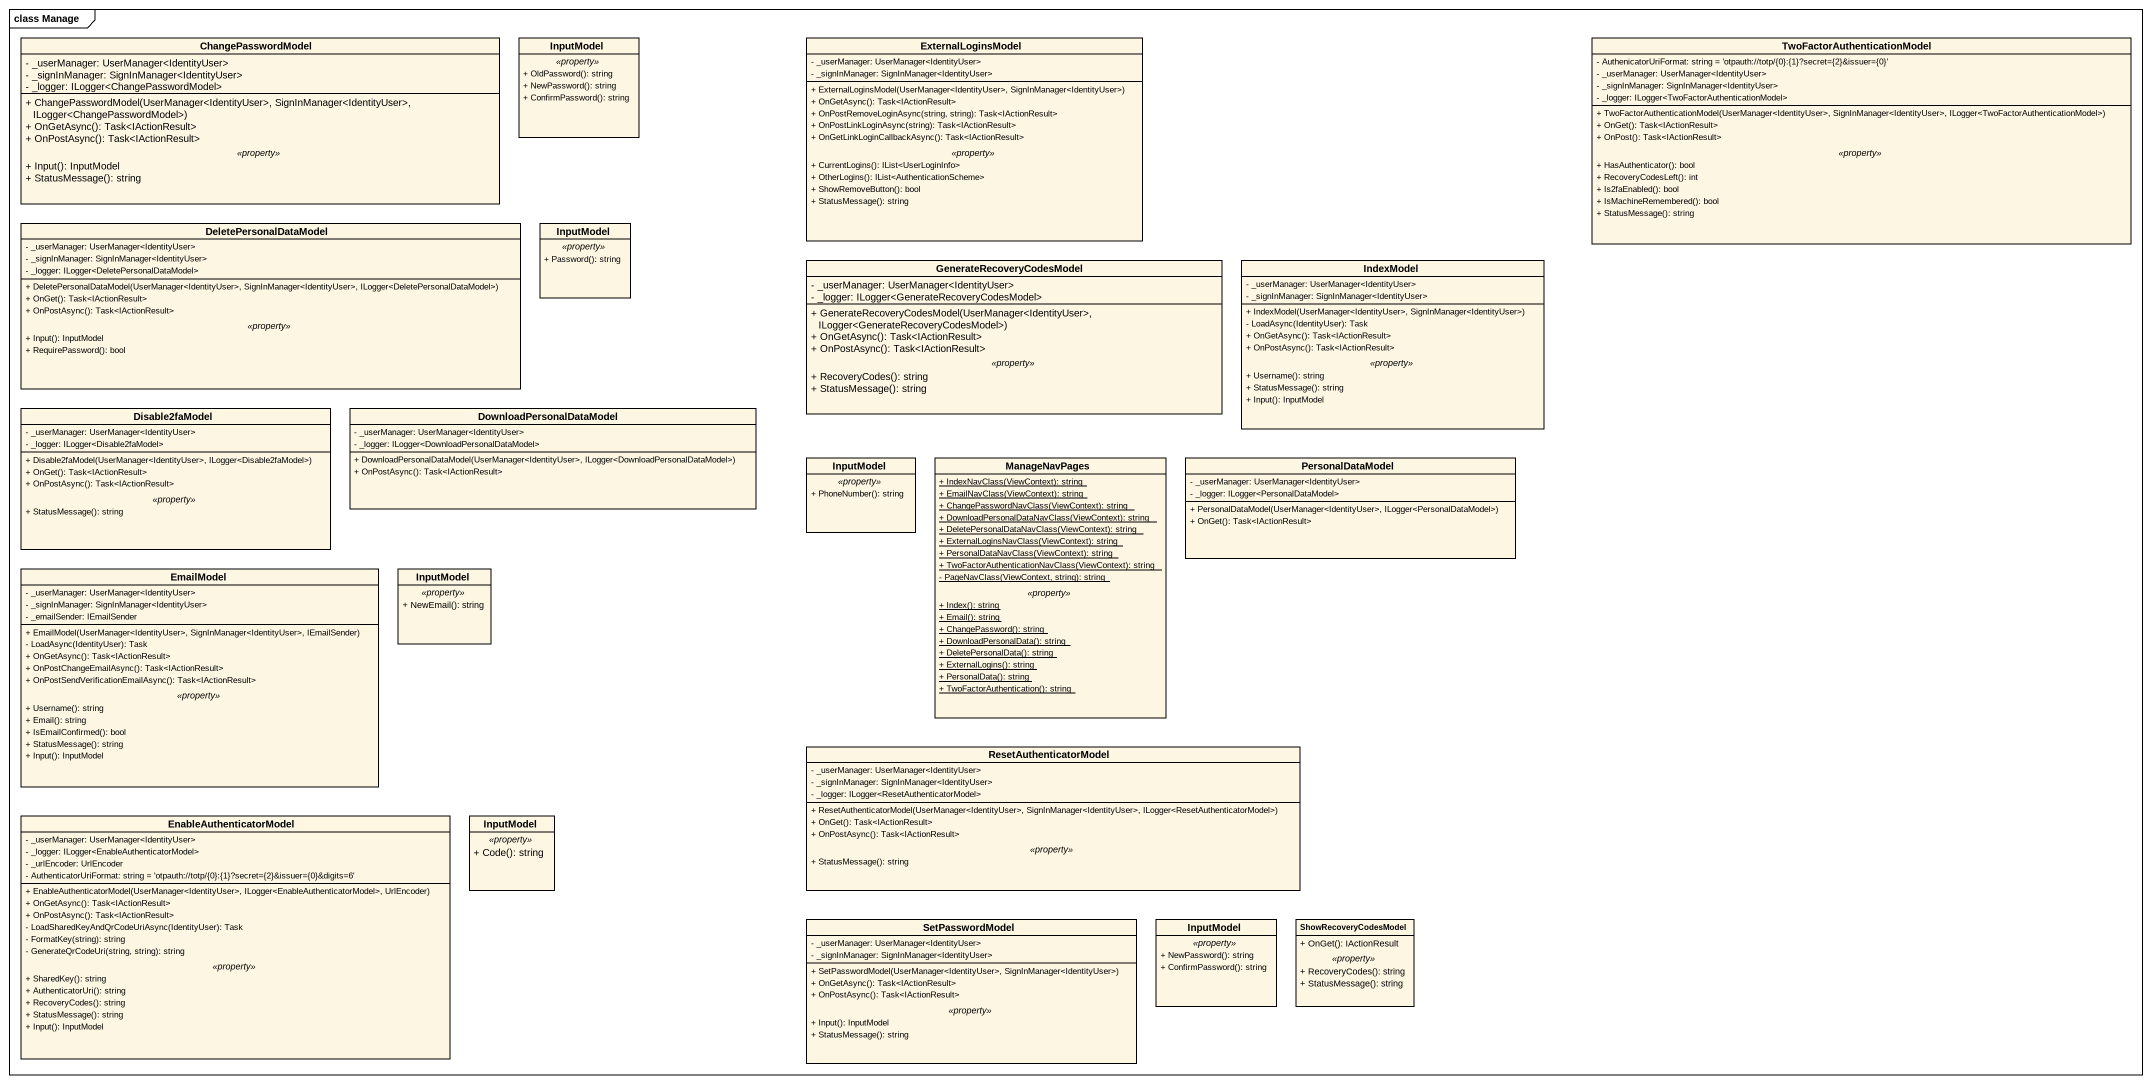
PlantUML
@startuml
mainframe class Manage
hide circle
hide empty members
skinparam classAttributeIconSize 0
class ChangePasswordModel {
  - _userManager: UserManager<IdentityUser>
  - _signInManager: SignInManager<IdentityUser>
  - _logger: ILogger<ChangePasswordModel>
  --
  + ChangePasswordModel(UserManager<IdentityUser>, SignInManager<IdentityUser>, ILogger<ChangePasswordModel>)
  + OnGetAsync(): Task<IActionResult>
  + OnPostAsync(): Task<IActionResult>
  .. <<property>> ..
  + Input(): InputModel
  + StatusMessage(): string
}
class InputModel {
  .. <<property>> ..
  + OldPassword(): string
  + NewPassword(): string
  + ConfirmPassword(): string
}
class ExternalLoginsModel {
  - _userManager: UserManager<IdentityUser>
  - _signInManager: SignInManager<IdentityUser>
  --
  + ExternalLoginsModel(UserManager<IdentityUser>, SignInManager<IdentityUser>)
  + OnGetAsync(): Task<IActionResult>
  + OnPostRemoveLoginAsync(string, string): Task<IActionResult>
  + OnPostLinkLoginAsync(string): Task<IActionResult>
  + OnGetLinkLoginCallbackAsync(): Task<IActionResult>
  .. <<property>> ..
  + CurrentLogins(): IList<UserLoginInfo>
  + OtherLogins(): IList<AuthenticationScheme>
  + ShowRemoveButton(): bool
  + StatusMessage(): string
}
class TwoFactorAuthenticationModel {
  - AuthenicatorUriFormat: string = 'otpauth://totp/{0}:{1}?secret={2}&issuer={0}'
  - _userManager: UserManager<IdentityUser>
  - _signInManager: SignInManager<IdentityUser>
  - _logger: ILogger<TwoFactorAuthenticationModel>
  --
  + TwoFactorAuthenticationModel(UserManager<IdentityUser>, SignInManager<IdentityUser>, ILogger<TwoFactorAuthenticationModel>)
  + OnGet(): Task<IActionResult>
  + OnPost(): Task<IActionResult>
  .. <<property>> ..
  + HasAuthenticator(): bool
  + RecoveryCodesLeft(): int
  + Is2faEnabled(): bool
  + IsMachineRemembered(): bool
  + StatusMessage(): string
}
class DeletePersonalDataModel {
  - _userManager: UserManager<IdentityUser>
  - _signInManager: SignInManager<IdentityUser>
  - _logger: ILogger<DeletePersonalDataModel>
  --
  + DeletePersonalDataModel(UserManager<IdentityUser>, SignInManager<IdentityUser>, ILogger<DeletePersonalDataModel>)
  + OnGet(): Task<IActionResult>
  + OnPostAsync(): Task<IActionResult>
  .. <<property>> ..
  + Input(): InputModel
  + RequirePassword(): bool
}
class "InputModel" as InputModel_2 {
  .. <<property>> ..
  + Password(): string
}
class GenerateRecoveryCodesModel {
  - _userManager: UserManager<IdentityUser>
  - _logger: ILogger<GenerateRecoveryCodesModel>
  --
  + GenerateRecoveryCodesModel(UserManager<IdentityUser>, ILogger<GenerateRecoveryCodesModel>)
  + OnGetAsync(): Task<IActionResult>
  + OnPostAsync(): Task<IActionResult>
  .. <<property>> ..
  + RecoveryCodes(): string
  + StatusMessage(): string
}
class IndexModel {
  - _userManager: UserManager<IdentityUser>
  - _signInManager: SignInManager<IdentityUser>
  --
  + IndexModel(UserManager<IdentityUser>, SignInManager<IdentityUser>)
  - LoadAsync(IdentityUser): Task
  + OnGetAsync(): Task<IActionResult>
  + OnPostAsync(): Task<IActionResult>
  .. <<property>> ..
  + Username(): string
  + StatusMessage(): string
  + Input(): InputModel
}
class Disable2faModel {
  - _userManager: UserManager<IdentityUser>
  - _logger: ILogger<Disable2faModel>
  --
  + Disable2faModel(UserManager<IdentityUser>, ILogger<Disable2faModel>)
  + OnGet(): Task<IActionResult>
  + OnPostAsync(): Task<IActionResult>
  .. <<property>> ..
  + StatusMessage(): string
}
class DownloadPersonalDataModel {
  - _userManager: UserManager<IdentityUser>
  - _logger: ILogger<DownloadPersonalDataModel>
  + DownloadPersonalDataModel(UserManager<IdentityUser>, ILogger<DownloadPersonalDataModel>)
  + OnPostAsync(): Task<IActionResult>
}
class "InputModel" as InputModel_3 {
  .. <<property>> ..
  + PhoneNumber(): string
}
class ManageNavPages {
  {static} + IndexNavClass(ViewContext): string
  {static} + EmailNavClass(ViewContext): string
  {static} + ChangePasswordNavClass(ViewContext): string
  {static} + DownloadPersonalDataNavClass(ViewContext): string
  {static} + DeletePersonalDataNavClass(ViewContext): string
  {static} + ExternalLoginsNavClass(ViewContext): string
  {static} + PersonalDataNavClass(ViewContext): string
  {static} + TwoFactorAuthenticationNavClass(ViewContext): string
  {static} - PageNavClass(ViewContext, string): string
  .. <<property>> ..
  {static} + Index(): string
  {static} + Email(): string
  {static} + ChangePassword(): string
  {static} + DownloadPersonalData(): string
  {static} + DeletePersonalData(): string
  {static} + ExternalLogins(): string
  {static} + PersonalData(): string
  {static} + TwoFactorAuthentication(): string
}
class PersonalDataModel {
  - _userManager: UserManager<IdentityUser>
  - _logger: ILogger<PersonalDataModel>
  + PersonalDataModel(UserManager<IdentityUser>, ILogger<PersonalDataModel>)
  + OnGet(): Task<IActionResult>
}
class EmailModel {
  - _userManager: UserManager<IdentityUser>
  - _signInManager: SignInManager<IdentityUser>
  - _emailSender: IEmailSender
  --
  + EmailModel(UserManager<IdentityUser>, SignInManager<IdentityUser>, IEmailSender)
  - LoadAsync(IdentityUser): Task
  + OnGetAsync(): Task<IActionResult>
  + OnPostChangeEmailAsync(): Task<IActionResult>
  + OnPostSendVerificationEmailAsync(): Task<IActionResult>
  .. <<property>> ..
  + Username(): string
  + Email(): string
  + IsEmailConfirmed(): bool
  + StatusMessage(): string
  + Input(): InputModel
}
class "InputModel" as InputModel_4 {
  .. <<property>> ..
  + NewEmail(): string
}
class ResetAuthenticatorModel {
  - _userManager: UserManager<IdentityUser>
  - _signInManager: SignInManager<IdentityUser>
  - _logger: ILogger<ResetAuthenticatorModel>
  --
  + ResetAuthenticatorModel(UserManager<IdentityUser>, SignInManager<IdentityUser>, ILogger<ResetAuthenticatorModel>)
  + OnGet(): Task<IActionResult>
  + OnPostAsync(): Task<IActionResult>
  .. <<property>> ..
  + StatusMessage(): string
}
class EnableAuthenticatorModel {
  - _userManager: UserManager<IdentityUser>
  - _logger: ILogger<EnableAuthenticatorModel>
  - _urlEncoder: UrlEncoder
  - AuthenticatorUriFormat: string = 'otpauth://totp/{0}:{1}?secret={2}&issuer={0}&digits=6'
  --
  + EnableAuthenticatorModel(UserManager<IdentityUser>, ILogger<EnableAuthenticatorModel>, UrlEncoder)
  + OnGetAsync(): Task<IActionResult>
  + OnPostAsync(): Task<IActionResult>
  - LoadSharedKeyAndQrCodeUriAsync(IdentityUser): Task
  - FormatKey(string): string
  - GenerateQrCodeUri(string, string): string
  .. <<property>> ..
  + SharedKey(): string
  + AuthenticatorUri(): string
  + RecoveryCodes(): string
  + StatusMessage(): string
  + Input(): InputModel
}
class "InputModel" as InputModel_5 {
  .. <<property>> ..
  + Code(): string
}
class SetPasswordModel {
  - _userManager: UserManager<IdentityUser>
  - _signInManager: SignInManager<IdentityUser>
  --
  + SetPasswordModel(UserManager<IdentityUser>, SignInManager<IdentityUser>)
  + OnGetAsync(): Task<IActionResult>
  + OnPostAsync(): Task<IActionResult>
  .. <<property>> ..
  + Input(): InputModel
  + StatusMessage(): string
}
class "InputModel" as InputModel_6 {
  .. <<property>> ..
  + NewPassword(): string
  + ConfirmPassword(): string
}
class ShowRecoveryCodesModel {
  + OnGet(): IActionResult
  .. <<property>> ..
  + RecoveryCodes(): string
  + StatusMessage(): string
}
@enduml
